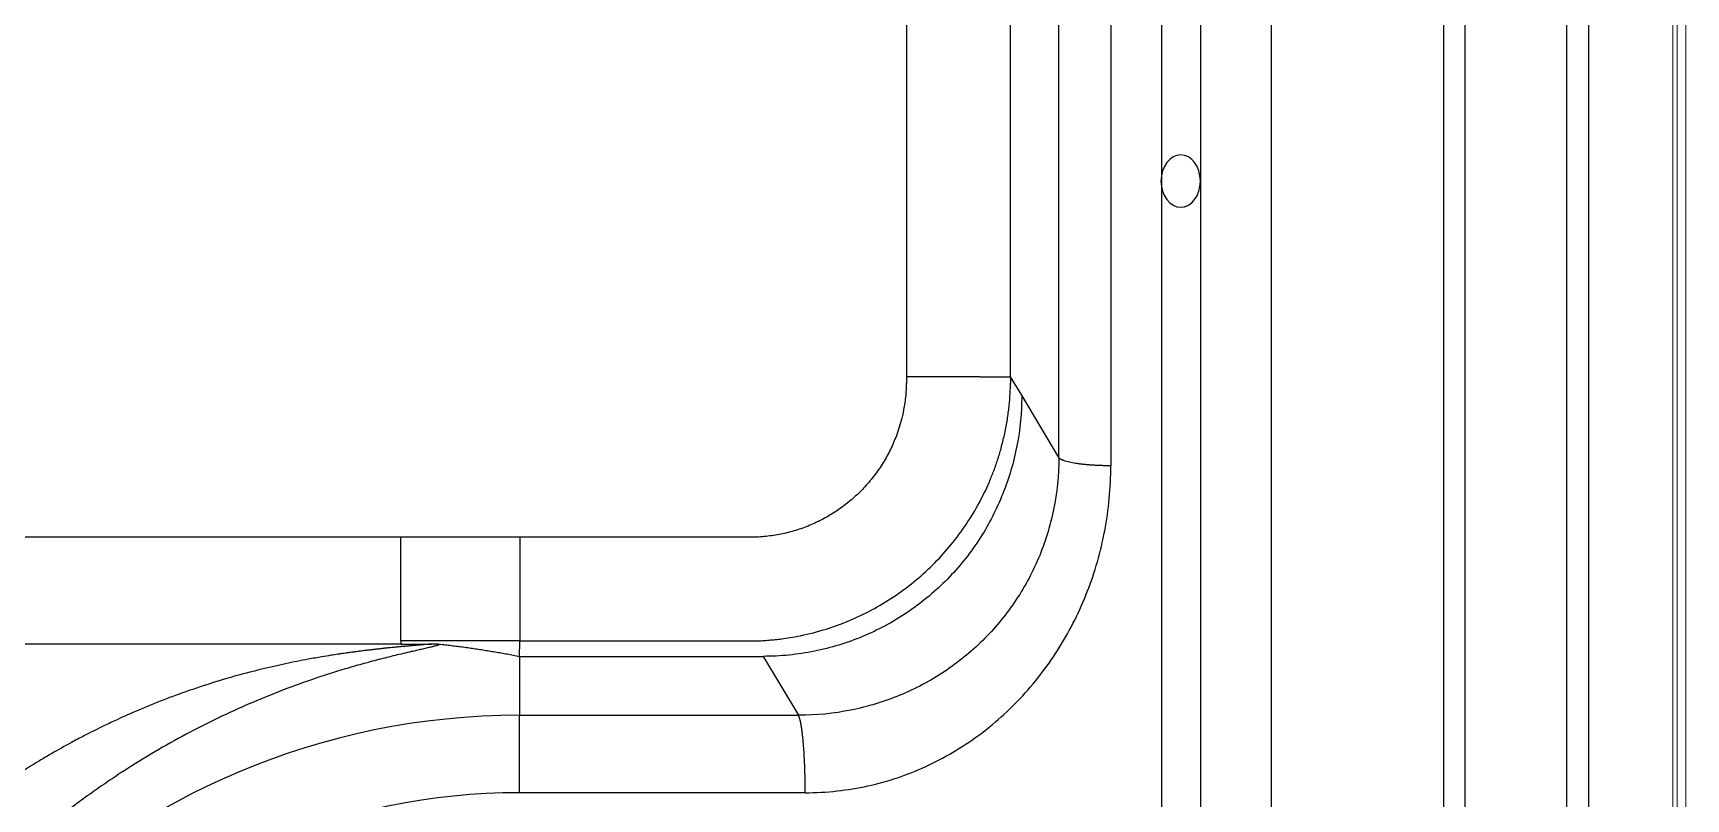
# Model space of a CAD drawing. Header units: inches. Extents: x -1 to 81, y -22 to 129.
# Drawn here: x 65.47 to 81.25, y 27.03 to 34.34 of the extents above; entities that cross this region are included whole.
import ezdxf

# ---------------------------------------------------------------- set-up
doc = ezdxf.new("R2010")
doc.units = ezdxf.units.IN
doc.header["$MEASUREMENT"] = 0
doc.layers.add('1', color=4, linetype='Continuous')

# ---------------------------------------------------------------- blocks, each defined once
blk = doc.blocks.new('2026 PACE')
at = {"layer": '1', "color": 3, "linetype": 'Continuous', "lineweight": 18}
for p, q in [((81.752, 75.87), (81.752, 5.882)), ((81.626, 70.024), (81.626, 14.122)), ((81.667, 14.122), (81.667, 70.024))]:
    blk.add_line(p, q, dxfattribs=at)
at = {"layer": '1', "color": 3, "linetype": 'Continuous', "lineweight": 25}
for p, q in [((80.611, 70.024), (80.611, 14.122)), ((80.826, 14.122), (80.826, 70.024)), ((79.436, 69.903), (79.436, 18.068)), ((79.642, 18.068), (79.642, 69.903)), ((77.792, 67.288), (77.792, 19.269)), ((75.763, 30.291), (75.763, 44.863)), ((76.746, 29.07), (76.746, 44.863)), ((77.12, 20.451), (77.12, 44.863)), ((74.308, 43.867), (74.308, 31.065)), ((75.303, 31.063), (75.303, 43.867)), ((76.26, 37.57), (76.26, 30.212)), ((75.409, 30.885), (75.303, 31.063)), ((75.763, 30.291), (75.409, 30.885)), ((69.481, 29.529), (62.282, 29.529)), ((70.616, 29.529), (69.481, 29.529)), ((76.746, 20.451), (76.746, 29.07)), ((69.481, 28.51), (62.968, 28.51)), ((70.613, 28.392), (70.615, 28.534)), ((70.615, 28.534), (70.616, 28.539)), ((70.613, 28.392), (70.613, 27.829)), ((70.613, 28.392), (72.941, 28.392)), ((72.941, 28.392), (73.276, 27.829)), ((70.613, 27.829), (73.277, 27.829)), ((70.613, 27.09), (70.613, 27.829)), ((73.276, 27.829), (73.277, 27.829)), ((73.219, 27.09), (70.613, 27.09)), ((73.342, 27.09), (73.219, 27.09))]:
    blk.add_line(p, q, dxfattribs=at)
for radius in [6.89, 6.151]:
    blk.add_arc((70.613, 20.939), radius, 90, 180, dxfattribs=at)
at = {"layer": '1', "color": 1, "extrusion": (0, 0, -1)}
blk.add_ellipse((76.927, 32.931), major_axis=(0, 0.25), ratio=0.752466, dxfattribs=at)
at = {"layer": '1', "color": 3, "linetype": 'Continuous', "lineweight": 25}
for points, knots in [([(74.308, 31.065), (74.308, 31.053), (74.308, 31.029), (74.307, 30.992), (74.306, 30.956), (74.303, 30.908), (74.298, 30.849), (74.285, 30.764), (74.261, 30.646), (74.218, 30.508), (74.157, 30.367), (74.088, 30.241), (74.006, 30.122), (73.914, 30.011), (73.811, 29.91), (73.7, 29.819), (73.579, 29.739), (73.452, 29.671), (73.319, 29.615), (73.181, 29.573), (73.063, 29.549), (72.968, 29.537), (72.897, 29.531), (72.837, 29.53), (72.79, 29.529), (72.718, 29.529), (72.564, 29.529), (72.231, 29.529), (71.566, 29.529), (70.996, 29.529), (70.616, 29.529)], [0, 0, 0, 0, 0.007898, 0.015786, 0.024045, 0.031507, 0.047111, 0.062797, 0.087851, 0.125723, 0.157021, 0.188345, 0.219761, 0.251338, 0.282636, 0.313969, 0.345548, 0.376977, 0.408314, 0.439685, 0.471237, 0.486979, 0.502439, 0.517985, 0.525758, 0.533533, 0.564631, 0.626826, 0.751218, 1, 1, 1, 1]), ([(72.813, 28.539), (72.823, 28.539), (72.842, 28.54), (72.871, 28.54), (72.903, 28.541), (72.944, 28.543), (72.996, 28.547), (73.056, 28.552), (73.123, 28.56), (73.203, 28.572), (73.346, 28.598), (73.536, 28.647), (73.839, 28.758), (74.193, 28.947), (74.505, 29.202), (74.721, 29.436), (74.866, 29.627), (74.995, 29.835), (75.084, 30.017), (75.144, 30.166), (75.183, 30.278), (75.218, 30.397), (75.243, 30.502), (75.261, 30.588), (75.272, 30.654), (75.281, 30.717), (75.289, 30.778), (75.294, 30.837), (75.298, 30.894), (75.301, 30.949), (75.302, 30.984), (75.302, 31.002)], [0, 0, 0, 0, 0.007143, 0.014767, 0.022873, 0.031462, 0.047145, 0.062828, 0.07856, 0.09947, 0.125568, 0.191126, 0.250628, 0.375354, 0.500019, 0.560299, 0.622015, 0.685138, 0.749639, 0.77872, 0.809304, 0.841387, 0.874964, 0.892734, 0.909891, 0.926436, 0.942369, 0.957692, 0.972404, 0.986506, 1, 1, 1, 1]), ([(74.308, 31.065), (74.315, 31.065), (74.328, 31.065), (74.347, 31.065), (74.366, 31.065), (74.385, 31.065), (74.404, 31.065), (74.423, 31.065), (74.442, 31.065), (74.46, 31.065), (74.479, 31.065), (74.497, 31.065), (74.515, 31.064), (74.533, 31.064), (74.551, 31.064), (74.569, 31.064), (74.586, 31.064), (74.604, 31.064), (74.621, 31.064), (74.638, 31.064), (74.655, 31.064), (74.671, 31.064), (74.688, 31.064), (74.704, 31.064), (74.72, 31.064), (74.736, 31.064), (74.751, 31.064), (74.767, 31.064), (74.782, 31.064), (74.797, 31.064), (74.811, 31.064), (74.826, 31.064), (74.84, 31.064), (74.854, 31.064), (74.868, 31.064), (74.882, 31.064), (74.895, 31.064), (74.908, 31.064), (74.921, 31.064), (74.934, 31.064), (74.946, 31.064), (74.959, 31.064), (74.971, 31.064), (74.982, 31.064), (74.994, 31.064), (75.005, 31.063), (75.016, 31.063), (75.027, 31.063), (75.038, 31.063), (75.048, 31.063), (75.058, 31.063), (75.068, 31.063), (75.078, 31.063), (75.087, 31.063), (75.097, 31.063), (75.106, 31.063), (75.114, 31.063), (75.123, 31.063), (75.131, 31.063), (75.139, 31.063), (75.147, 31.063), (75.155, 31.063), (75.162, 31.063), (75.17, 31.063), (75.177, 31.063), (75.184, 31.063), (75.19, 31.063), (75.197, 31.063), (75.203, 31.063), (75.209, 31.063), (75.214, 31.063), (75.22, 31.063), (75.225, 31.063), (75.231, 31.063), (75.236, 31.063), (75.24, 31.063), (75.245, 31.063), (75.249, 31.063), (75.254, 31.063), (75.258, 31.063), (75.262, 31.063), (75.265, 31.063), (75.269, 31.063), (75.272, 31.063), (75.275, 31.063), (75.278, 31.063), (75.281, 31.063), (75.284, 31.063), (75.286, 31.063), (75.289, 31.063), (75.291, 31.063), (75.293, 31.063), (75.295, 31.063), (75.297, 31.063), (75.299, 31.063), (75.3, 31.063), (75.301, 31.063), (75.302, 31.063), (75.303, 31.063)], [0, 0, 0, 0, 0.013243, 0.026426, 0.03955, 0.052615, 0.06562, 0.078565, 0.091451, 0.104277, 0.117044, 0.129752, 0.1424, 0.154988, 0.167517, 0.179986, 0.192396, 0.204747, 0.217038, 0.229269, 0.241441, 0.253553, 0.265606, 0.2776, 0.289534, 0.301408, 0.313223, 0.324978, 0.336674, 0.348311, 0.359888, 0.371405, 0.382863, 0.394261, 0.4056, 0.41688, 0.4281, 0.43926, 0.450361, 0.461402, 0.472384, 0.483307, 0.49417, 0.504973, 0.515717, 0.526401, 0.537026, 0.547592, 0.558098, 0.568544, 0.578931, 0.589258, 0.599526, 0.609735, 0.619884, 0.629973, 0.640003, 0.649973, 0.659884, 0.669736, 0.679527, 0.68926, 0.698933, 0.708546, 0.7181, 0.727595, 0.737029, 0.746405, 0.755721, 0.764977, 0.774174, 0.783312, 0.792389, 0.801408, 0.810367, 0.819266, 0.828106, 0.836887, 0.845607, 0.854269, 0.862871, 0.871413, 0.879896, 0.88832, 0.896683, 0.904988, 0.913233, 0.921418, 0.929544, 0.937611, 0.945618, 0.953565, 0.961453, 0.969281, 0.97705, 0.98476, 0.99241, 1, 1, 1, 1]), ([(75.303, 31.063), (75.303, 31.053), (75.302, 31.032), (75.302, 31.012), (75.302, 31.002)], [0, 0, 0, 0, 0.4999984, 1, 1, 1, 1]), ([(75.408, 30.822), (75.405, 30.661), (75.385, 30.5), (75.317, 30.188), (75.268, 30.036), (75.144, 29.744), (75.068, 29.604), (74.891, 29.343), (74.79, 29.22), (74.566, 28.997), (74.443, 28.896), (74.179, 28.719), (74.038, 28.644), (73.742, 28.52), (73.588, 28.473), (73.349, 28.425), (73.268, 28.413), (73.105, 28.396), (73.023, 28.393), (72.941, 28.392)], [0.3588956, 0.3588956, 0.3588956, 0.3588956, 0.437785, 0.437785, 0.5166743, 0.5166743, 0.5955636, 0.5955636, 0.674453, 0.674453, 0.7533423, 0.7533423, 0.8322317, 0.8322317, 0.911121, 0.911121, 0.9505657, 0.9505657, 0.9900103, 0.9900103, 0.9900103, 0.9900103]), ([(75.763, 30.291), (75.763, 30.12), (75.745, 29.954), (75.68, 29.632), (75.631, 29.477), (75.538, 29.255), (75.503, 29.183), (75.427, 29.043), (75.385, 28.975), (75.296, 28.844), (75.248, 28.781), (75.147, 28.659), (75.093, 28.6), (74.981, 28.489), (74.921, 28.436), (74.798, 28.336), (74.734, 28.289), (74.601, 28.201), (74.533, 28.16), (74.391, 28.085), (74.319, 28.051), (74.095, 27.959), (73.939, 27.911), (73.616, 27.846), (73.448, 27.829), (73.277, 27.829)], [0, 0, 0, 0, 0.125, 0.125, 0.25, 0.25, 0.3125, 0.3125, 0.375, 0.375, 0.4375, 0.4375, 0.5, 0.5, 0.5625, 0.5625, 0.625, 0.625, 0.6875, 0.6875, 0.75, 0.75, 0.875, 0.875, 1, 1, 1, 1]), ([(73.342, 27.09), (73.547, 27.09), (73.747, 27.113), (74.132, 27.197), (74.317, 27.26), (74.58, 27.38), (74.665, 27.425), (74.831, 27.522), (74.911, 27.575), (75.066, 27.688), (75.141, 27.749), (75.284, 27.877), (75.353, 27.945), (75.484, 28.087), (75.546, 28.162), (75.664, 28.317), (75.719, 28.397), (75.822, 28.564), (75.871, 28.65), (75.959, 28.826), (75.999, 28.917), (76.108, 29.196), (76.164, 29.391), (76.24, 29.793), (76.26, 30), (76.26, 30.212)], [0, 0, 0, 0, 0.125, 0.125, 0.25, 0.25, 0.3125, 0.3125, 0.375, 0.375, 0.4375, 0.4375, 0.5, 0.5, 0.5625, 0.5625, 0.625, 0.625, 0.6875, 0.6875, 0.75, 0.75, 0.875, 0.875, 1, 1, 1, 1]), ([(76.26, 30.212), (76.256, 30.212), (76.247, 30.212), (76.233, 30.212), (76.22, 30.212), (76.206, 30.213), (76.192, 30.213), (76.179, 30.213), (76.165, 30.214), (76.152, 30.214), (76.138, 30.215), (76.125, 30.215), (76.111, 30.216), (76.098, 30.217), (76.085, 30.218), (76.071, 30.219), (76.058, 30.22), (76.045, 30.221), (76.032, 30.222), (76.02, 30.223), (76.007, 30.224), (75.995, 30.226), (75.982, 30.227), (75.97, 30.228), (75.958, 30.23), (75.947, 30.232), (75.935, 30.233), (75.917, 30.236), (75.893, 30.24), (75.864, 30.246), (75.837, 30.253), (75.818, 30.259), (75.806, 30.263), (75.798, 30.267), (75.79, 30.27), (75.783, 30.274), (75.776, 30.278), (75.771, 30.282), (75.766, 30.286), (75.764, 30.289), (75.763, 30.291)], [0, 0, 0, 0, 0.018222, 0.03652, 0.054897, 0.073352, 0.091886, 0.110499, 0.129191, 0.147963, 0.166816, 0.18575, 0.204765, 0.223861, 0.24304, 0.262301, 0.281644, 0.301071, 0.320582, 0.340177, 0.359855, 0.379619, 0.399468, 0.419402, 0.439421, 0.459527, 0.479719, 0.499999, 0.558238, 0.619312, 0.683225, 0.749984, 0.775787, 0.803147, 0.832064, 0.862537, 0.894568, 0.928155, 0.963299, 1, 1, 1, 1]), ([(69.481, 28.539), (69.481, 28.54), (69.481, 28.542), (69.481, 28.546), (69.481, 28.551), (69.481, 28.558), (69.481, 28.566), (69.481, 28.577), (69.481, 28.59), (69.481, 28.606), (69.481, 28.625), (69.481, 28.648), (69.481, 28.674), (69.481, 28.705), (69.481, 28.741), (69.481, 28.782), (69.481, 28.828), (69.481, 28.882), (69.481, 28.943), (69.481, 29.008), (69.481, 29.072), (69.481, 29.135), (69.481, 29.196), (69.481, 29.254), (69.481, 29.309), (69.481, 29.361), (69.481, 29.409), (69.481, 29.453), (69.481, 29.492), (69.481, 29.518), (69.481, 29.529)], [0, 0, 0, 0, 0.013571, 0.029637, 0.048175, 0.069163, 0.09258, 0.118403, 0.146614, 0.177194, 0.210132, 0.245417, 0.283046, 0.323, 0.365254, 0.409773, 0.456529, 0.505502, 0.563392, 0.618073, 0.669644, 0.718175, 0.763713, 0.806289, 0.845925, 0.88263, 0.916402, 0.947233, 0.975106, 1, 1, 1, 1]), ([(70.616, 29.529), (70.616, 29.523), (70.616, 29.508), (70.616, 29.486), (70.616, 29.461), (70.616, 29.434), (70.615, 29.405), (70.615, 29.373), (70.615, 29.34), (70.615, 29.304), (70.615, 29.267), (70.615, 29.228), (70.615, 29.187), (70.615, 29.145), (70.615, 29.101), (70.615, 29.056), (70.616, 29.011), (70.616, 28.965), (70.616, 28.919), (70.616, 28.855), (70.616, 28.782), (70.615, 28.71), (70.615, 28.654), (70.615, 28.613), (70.615, 28.584), (70.615, 28.565), (70.615, 28.552), (70.616, 28.544), (70.616, 28.541), (70.616, 28.539)], [0, 0, 0, 0, 0.014153, 0.02993, 0.047323, 0.066322, 0.08692, 0.109109, 0.132884, 0.158241, 0.185178, 0.213697, 0.2438, 0.275496, 0.308796, 0.343713, 0.380271, 0.418493, 0.458416, 0.500082, 0.590366, 0.672315, 0.745726, 0.810436, 0.866377, 0.913447, 0.951506, 0.980405, 1, 1, 1, 1]), ([(69.774, 28.51), (69.772, 28.51), (69.768, 28.51), (69.761, 28.509), (69.752, 28.508), (69.743, 28.507), (69.725, 28.505), (69.7, 28.503), (69.667, 28.5), (69.635, 28.498), (69.602, 28.495), (69.569, 28.492), (69.536, 28.489), (69.503, 28.486), (69.466, 28.483), (69.426, 28.479), (69.386, 28.475), (69.349, 28.471), (69.317, 28.468), (69.284, 28.464), (69.251, 28.46), (69.218, 28.457), (69.189, 28.453), (69.164, 28.45), (69.142, 28.448), (69.126, 28.446), (69.109, 28.443), (69.093, 28.442), (69.078, 28.44), (69.062, 28.438), (69.045, 28.435), (69.021, 28.432), (68.996, 28.429), (68.958, 28.423), (68.917, 28.418), (68.867, 28.41), (68.805, 28.401), (68.711, 28.385), (68.567, 28.36), (68.337, 28.314), (67.955, 28.224), (67.565, 28.106), (67.211, 27.976), (66.983, 27.883), (66.796, 27.8), (66.624, 27.719), (66.479, 27.646), (66.31, 27.557), (66.168, 27.477), (65.99, 27.372), (65.801, 27.254), (65.579, 27.104), (65.399, 26.973), (65.256, 26.864), (65.151, 26.78), (65.047, 26.694), (64.956, 26.617), (64.877, 26.547), (64.81, 26.487), (64.743, 26.426), (64.7, 26.385), (64.678, 26.364)], [0, 0, 0, 0, 0.001219, 0.002525, 0.00394, 0.005824, 0.007866, 0.013695, 0.019459, 0.025405, 0.031393, 0.037189, 0.043056, 0.048974, 0.054936, 0.062782, 0.070628, 0.076435, 0.082287, 0.088187, 0.09416, 0.099935, 0.105733, 0.109846, 0.113435, 0.117121, 0.118481, 0.122961, 0.125257, 0.126656, 0.131661, 0.134417, 0.139363, 0.145347, 0.155064, 0.160933, 0.172593, 0.188287, 0.211861, 0.250958, 0.31327, 0.421783, 0.468178, 0.51469, 0.553456, 0.576935, 0.615785, 0.639332, 0.678435, 0.701928, 0.748922, 0.795956, 0.842877, 0.86642, 0.889991, 0.913534, 0.937106, 0.952868, 0.968547, 0.984283, 1, 1, 1, 1]), ([(69.86, 28.507), (69.857, 28.506), (69.85, 28.504), (69.84, 28.5), (69.83, 28.497), (69.818, 28.494), (69.806, 28.491), (69.794, 28.487), (69.782, 28.484), (69.759, 28.478), (69.724, 28.47), (69.678, 28.459), (69.631, 28.448), (69.547, 28.429), (69.426, 28.401), (69.267, 28.361), (69.107, 28.318), (68.894, 28.257), (68.628, 28.171), (68.312, 28.056), (68.001, 27.927), (67.694, 27.785), (67.391, 27.63), (67.093, 27.46), (66.871, 27.322), (66.722, 27.223), (66.643, 27.169), (66.564, 27.115), (66.486, 27.059), (66.409, 27.002), (66.332, 26.945), (66.256, 26.886), (66.18, 26.827), (66.105, 26.766), (66.03, 26.705), (65.956, 26.643), (65.883, 26.58), (65.81, 26.516), (65.738, 26.451), (65.667, 26.385), (65.596, 26.318), (65.526, 26.25), (65.457, 26.182), (65.388, 26.112), (65.32, 26.042), (65.253, 25.971), (65.209, 25.923), (65.187, 25.899)], [0, 0, 0, 0, 0.002998, 0.005991, 0.008959, 0.011901, 0.014829, 0.017751, 0.020671, 0.023591, 0.033345, 0.043149, 0.052981, 0.062817, 0.094187, 0.12552, 0.156857, 0.188212, 0.250916, 0.313279, 0.375373, 0.437317, 0.49923, 0.56123, 0.623497, 0.640553, 0.657637, 0.674742, 0.69186, 0.708986, 0.726111, 0.743229, 0.760334, 0.777425, 0.794507, 0.811585, 0.828663, 0.845746, 0.862839, 0.879946, 0.897069, 0.914206, 0.931354, 0.94851, 0.965672, 0.982836, 1, 1, 1, 1]), ([(70.616, 28.539), (70.426, 28.539), (70.237, 28.539), (69.954, 28.539), (69.859, 28.539), (69.717, 28.539), (69.67, 28.539), (69.575, 28.539), (69.528, 28.539), (69.481, 28.539)], [0, 0, 0, 0, 0.5, 0.5, 0.75, 0.75, 0.875, 0.875, 1, 1, 1, 1]), ([(69.481, 28.539), (69.481, 28.538), (69.481, 28.536), (69.481, 28.532), (69.481, 28.528), (69.481, 28.521), (69.481, 28.514), (69.481, 28.51)], [0, 0, 0, 0, 0.175832, 0.324212, 0.445207, 0.696478, 1, 1, 1, 1]), ([(69.481, 28.51), (69.53, 28.51), (69.579, 28.51), (69.676, 28.51), (69.725, 28.51), (69.774, 28.51)], [0, 0, 0, 0, 0.5, 0.5, 1, 1, 1, 1]), ([(69.774, 28.51), (69.775, 28.511), (69.778, 28.511), (69.782, 28.511), (69.786, 28.511), (69.79, 28.511), (69.794, 28.512), (69.799, 28.512), (69.803, 28.512), (69.808, 28.511), (69.812, 28.511), (69.817, 28.511), (69.825, 28.511), (69.835, 28.51), (69.848, 28.509), (69.856, 28.508), (69.86, 28.507)], [0, 0, 0, 0, 0.042727, 0.084721, 0.126376, 0.168096, 0.210284, 0.253328, 0.297595, 0.343422, 0.391112, 0.440937, 0.493133, 0.649904, 0.817859, 1, 1, 1, 1]), ([(69.86, 28.507), (69.88, 28.505), (69.918, 28.501), (69.976, 28.494), (70.034, 28.487), (70.091, 28.48), (70.149, 28.472), (70.207, 28.463), (70.265, 28.454), (70.323, 28.445), (70.381, 28.435), (70.439, 28.425), (70.497, 28.415), (70.555, 28.404), (70.593, 28.396), (70.613, 28.392)], [0, 0, 0, 0, 0.076889, 0.153798, 0.230721, 0.307657, 0.3846, 0.461548, 0.538496, 0.615442, 0.692381, 0.76931, 0.846225, 0.923123, 1, 1, 1, 1]), ([(70.616, 28.539), (70.799, 28.539), (71.165, 28.539), (71.623, 28.539), (71.989, 28.539), (72.218, 28.539), (72.401, 28.539), (72.516, 28.539), (72.607, 28.539), (72.678, 28.539), (72.746, 28.539), (72.792, 28.539), (72.813, 28.539)], [0, 0, 0, 0, 0.250035, 0.5, 0.624999, 0.749999, 0.8125, 0.874999, 0.906249, 0.9375, 0.970855, 1, 1, 1, 1]), ([(73.342, 27.09), (73.342, 27.096), (73.342, 27.106), (73.342, 27.122), (73.342, 27.138), (73.341, 27.154), (73.341, 27.17), (73.341, 27.185), (73.341, 27.201), (73.341, 27.217), (73.34, 27.233), (73.34, 27.248), (73.34, 27.264), (73.339, 27.279), (73.339, 27.294), (73.338, 27.31), (73.338, 27.325), (73.337, 27.34), (73.337, 27.355), (73.336, 27.37), (73.335, 27.384), (73.335, 27.399), (73.334, 27.413), (73.333, 27.428), (73.332, 27.442), (73.332, 27.456), (73.331, 27.469), (73.33, 27.483), (73.329, 27.496), (73.328, 27.51), (73.327, 27.523), (73.326, 27.536), (73.325, 27.548), (73.324, 27.561), (73.323, 27.573), (73.322, 27.585), (73.321, 27.597), (73.32, 27.608), (73.319, 27.62), (73.317, 27.631), (73.316, 27.642), (73.315, 27.652), (73.314, 27.663), (73.312, 27.673), (73.311, 27.683), (73.31, 27.692), (73.309, 27.702), (73.307, 27.711), (73.306, 27.72), (73.304, 27.728), (73.303, 27.736), (73.301, 27.744), (73.3, 27.752), (73.299, 27.759), (73.297, 27.766), (73.296, 27.773), (73.294, 27.779), (73.292, 27.785), (73.291, 27.791), (73.289, 27.797), (73.288, 27.802), (73.286, 27.807), (73.285, 27.811), (73.283, 27.815), (73.281, 27.819), (73.28, 27.823), (73.278, 27.826), (73.277, 27.828), (73.277, 27.829)], [0, 0, 0, 0, 0.0151452, 0.0302909, 0.0454371, 0.0605837, 0.0757308, 0.0908783, 0.1060263, 0.1211748, 0.1363237, 0.1514731, 0.1666229, 0.1817732, 0.1969239, 0.2120749, 0.2272264, 0.2423782, 0.2575304, 0.2726829, 0.2878358, 0.3029889, 0.3181423, 0.3332959, 0.3484497, 0.3636037, 0.3787579, 0.3939121, 0.4090665, 0.4242209, 0.4393753, 0.4545297, 0.469684, 0.4848382, 0.4999922, 0.5151461, 0.5302998, 0.5454533, 0.5606067, 0.57576, 0.5909132, 0.6060664, 0.6212194, 0.6363724, 0.6515253, 0.6666782, 0.681831, 0.6969837, 0.7121364, 0.727289, 0.7424415, 0.7575938, 0.7727461, 0.7878982, 0.8030502, 0.818202, 0.8333536, 0.848505, 0.8636561, 0.8788069, 0.8939575, 0.9091077, 0.9242575, 0.9394069, 0.9545559, 0.9697045, 0.9848525, 1, 1, 1, 1])]:
    blk.add_open_spline(points, degree=3, knots=knots, dxfattribs=at)
blk.add_open_spline([(75.409, 30.885), (75.409, 30.864), (75.409, 30.843), (75.408, 30.822)], degree=3, dxfattribs=at)

msp = doc.modelspace()

# ---------------------------------------------------------------- block references
msp.add_blockref('2026 PACE', (-0.5, 0))

doc.saveas('drawing.dxf')
